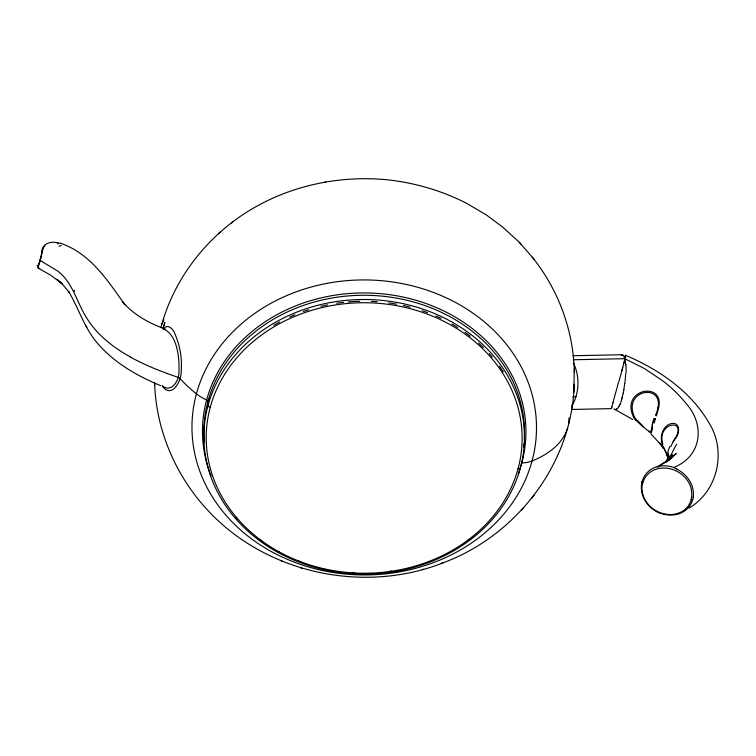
<?xml version="1.0" encoding="UTF-8"?>
<svg xmlns="http://www.w3.org/2000/svg" width="756" height="756" viewBox="0 0 756 756"><rect width="100%" height="100%" fill="white"/><g stroke="black" fill="none" stroke-linecap="round" stroke-linejoin="round"><path stroke-width="1.13" d="M574.229 384.218C572.283 463.343 516.584 535.598 443.082 562.842L441.277 563.447M574.343 372.349C573.558 330.722 558.4 289.576 532.271 257.182M443.082 562.842C364.628 593.734 269.098 574.021 210.451 513.144C176.866 478.472 156.076 431.487 154.63 383.122M154.621 385.135L154.64 382.867M574.352 368.333L573.757 392.279M569.06 417.955L568.559 423.908M689.207 507.994C717.765 491.088 726.639 451.464 709.279 423.398C690.927 391.343 658.92 369.429 625.495 355.273L624.91 359.402M571.99 408.051L572.443 404.035M624.834 383.443L625.221 379.786A30.231 7.144 -82.3 0 0 625.637 373.795M693.261 497.146L692.761 499.518A1.569 0.794 15.1 0 1 691.088 499.527L691.551 497.278A26.044 22.311 29.8 0 0 691.267 489.529M623.936 389.51L623.265 392.988M38.821 263.806A14.307 1.635 -78.7 0 0 41.646 253.458C41.429 243.262 50.661 240.805 58.873 242.978M655.717 414.997C670.241 381.364 620.893 387.913 634.605 417.265A1.578 0.558 -34.1 0 1 633.708 417.492C618.474 386.297 672.642 379.446 656.019 415.29M571.555 409.469L611.424 408.637L611.576 407.938M657.673 407.682L658.287 407.399M38.424 265.016L38.66 266.481M652.532 427.887L651.256 432.886L648.487 431.553M668.446 453.354L667.964 458.334M41.731 253.08L43.461 247.694M652.447 426.885C651.691 439.245 640.2 422.009 636.325 419.627M611.595 407.956L611.84 407.011M611.85 406.983L612.974 402.646M612.974 402.627L618.578 382.063M571.99 405.783C579.342 393.224 580.003 376.157 573.35 362.871M39.662 268.541L37.809 267.577L38.783 263.92M621.848 398.762L622.112 397.807M160.905 327.631C175.127 273.313 214.487 226.989 264.572 202.126L266.159 201.285C303.619 182.914 346.172 175.742 387.63 179.824L388.026 179.862C415.564 182.952 442.506 190.862 467.132 203.619L486.373 214.969L502.57 227.008L519.277 242.251L534.256 259.488M654.186 420.109L654.601 418.692M654.327 420.714L655.017 418.437M163.135 328.151L164.884 322.538L162.927 328.775M567.652 427.811C562.71 444.32 547.268 454.828 532.044 460.999A29.654 14.94 15.2 0 1 521.763 462.937A2.353 1.191 15.2 0 0 521.328 462.974M625.014 356.378L625.477 355.273M665.828 462.407C665.592 459.846 672.84 451.304 673.105 456.151C669.693 460.914 663.702 462.615 659.241 466.14M619.863 404.46L618.984 406.265M161.964 323.984L163.91 319.703M666.669 461.566L669.618 457.068L672.481 455.802L672.207 457.229L670.534 458.656L657.21 466.915M670.742 446.588L673.199 441.778M43.536 247.543L44.188 246.503M673.19 441.627C690.559 417.01 655.698 421.366 662.861 444.33C661.963 446.097 661.103 439.038 661.387 437.497C661.585 431.95 664.562 426.034 669.958 423.955C680.268 420.251 680.589 434.048 674.749 439.056M673.237 441.589L674.569 439.349M163.683 329.153C167.359 322.604 173.946 329.739 175.108 334.379C180.117 345.983 182.234 358.892 181.194 371.489C181.506 380.854 171.829 399.319 162.247 385.966M44.5 246.097L44.963 245.596M521.442 510.215L523.672 507.569M531.799 497.939L534.18 495.123M672.349 457.115L676.223 453.543L667.935 460.848M616.924 408.968L617.51 408.42A27.868 6.332 -83.5 0 0 618.984 406.435M218.389 233.698L220.421 232.035M231.175 223.133L233.028 221.612M658.221 466.915L658.731 466.528M621.29 355.131L623.322 355.169L624.777 358.694L644.452 368.55L662.918 380.958A143.3 72.179 15.2 0 1 685.418 402.74C705.31 423.974 702.39 456.227 673.511 467.595A27.14 23.02 32 0 1 676.686 468.937M422.245 569.665L423.615 569.211M325.033 182.045L325.751 181.969M162.909 328.558C177.821 334.776 179.682 359.034 178.888 373.351C178.671 381.289 171.045 393.016 162.549 385.947M572.972 355.726L622.575 354.715M573.332 359.761L624.777 358.694M59.809 243.054L60.641 243.271M300.633 567.784L302.06 568.276M281.345 560.971L283.216 561.613M167.076 373.502L178.076 377.339A3.147 1.578 15.1 0 1 179.937 378.463A159.459 80.316 15.2 0 0 196.418 393.876A29.654 14.94 15.2 0 0 206.643 399.915A2.353 1.191 15.2 0 1 208.023 401.313L207.994 405.547A2.353 1.191 15.2 0 0 210.291 407.219M660.602 513.296L661.084 513.466A27.405 23.436 31.2 0 0 692.704 499.499M165.394 329.087C149.168 323.37 133.519 314.742 122.255 301.483L124.92 304.734C107.626 280.589 90.427 253.487 60.726 243.309M160.915 385.787C137.601 376.148 114.94 363.267 98.186 344.056C84.568 328.803 78.974 308.798 68.673 291.551L69.183 292.355L61.964 283.661L56.785 279.257L62.379 284.001L50.822 275.297L38.131 268.04M614.713 409.327L632.819 419.552M662.36 444.878L668.616 458.41M40.191 260.48L57.787 271.111A41.949 21.083 15.1 0 1 60.537 273.379M130.59 357.106C113.476 347.609 97.344 335.173 86.921 318.333C77.405 303.789 73.71 285.428 60.537 273.379M642.978 426.885L635.191 419.495M650.869 433.849L660.763 444.509L659.128 442.458L662.899 447.798M519.277 242.251L521.111 244.368M85.381 325.146L86.817 327.499M74.22 290.266L74.693 291.192M667.765 455.887L664.061 448.043M469.079 539.349A158.751 135.929 0.3 0 1 467.321 540.653M391.646 571.101A158.751 135.929 0.3 0 1 389.359 571.423M354.677 572.859A158.751 135.929 0.3 0 1 352.362 572.717M300.812 561.727A158.751 135.929 0.3 0 1 297.637 560.508M261.567 540.757A158.751 135.929 0.3 0 1 259.809 539.463M237.686 519.145A158.751 135.929 0.3 0 1 236.146 517.369M273.88 325.25A158.751 135.929 0.3 0 1 279.692 321.98M289.728 317.019A158.751 135.929 0.3 0 1 294.897 314.779M303.364 311.529A158.751 135.929 0.3 0 1 308.76 309.724M320.875 306.341A158.751 135.929 0.3 0 1 327.613 304.848M336.694 303.26A158.751 135.929 0.3 0 1 343.574 302.372M348.185 301.918A158.751 135.929 0.3 0 1 359.752 301.294M371.347 301.398A158.751 135.929 0.3 0 1 377.14 301.72M388.65 302.91A158.751 135.929 0.3 0 1 396.635 304.167M403.42 305.519A158.751 135.929 0.3 0 1 410.121 307.134M422.169 310.725A158.751 135.929 0.3 0 1 427.527 312.634M435.928 316.027A158.751 135.929 0.3 0 1 441.05 318.361M451.946 324.04A158.751 135.929 0.3 0 1 457.663 327.452M464.997 332.328A158.751 135.929 0.3 0 1 470.27 336.222M478.614 343.13A158.751 135.929 0.3 0 1 483.32 347.524M489.245 353.647A158.751 135.929 0.3 0 1 492.203 356.993M499.395 366.15A158.751 135.929 0.3 0 1 503.279 371.886M625.089 357.683A30.684 1.115 -73.6 0 1 623.691 363.504M624.069 362.275A30.098 0.917 -73.9 0 1 621.81 370.865M622.736 367.586A28.369 0.51 -74.3 0 1 619.013 381.232M615.242 409.469A32.121 7.352 -80.3 0 1 613.919 408.996M616.934 408.798A31.053 6.984 -82.5 0 1 615.261 409.506M621.886 399.026A24.835 5.377 -82.4 0 1 619.882 404.706M623.218 392.931A24.475 5.094 -82 0 1 622.084 397.694M624.702 383.538A26.555 5.972 -82.3 0 1 623.832 389.406M625.892 364.354A31.979 7.182 -82.6 0 1 626.062 373.048M624.985 359.081A31.62 6.133 -83.8 0 1 625.647 364.883M520.355 468.011A2.353 1.191 15.2 0 1 518.049 468.767M524.021 443.555A160.319 137.28 0.3 0 1 523.653 447.032M204.328 442.657A160.319 137.28 0.3 0 1 361.755 295.275A160.319 137.28 0.3 0 1 524.352 438.924M211.066 475.779A161.737 138.49 0.3 0 1 362.748 292.931A161.737 138.49 0.3 0 1 518.247 473.851M42.478 250.293A15.649 1.786 -78.7 0 1 38.065 266.594M37.781 265.639A15.498 4.073 -41.2 0 1 37.176 265.365M209.327 399.272A26.517 13.353 15.2 0 1 208.458 398.922M57.276 243.725A10.867 2.022 -12.5 0 1 58.269 243.678M58.977 246.182A16.443 6.086 -42.2 0 1 61.208 245.605M40.588 258.231A14.647 1.767 -78.9 0 1 40.2 259.677M167.133 373.407A145.681 73.341 15.1 0 1 130.504 357.163M572.793 397.032A15.715 7.919 15.2 0 1 575.977 396.72M635.569 419.967A14.6 9.459 38.4 0 1 633.783 417.388M654.195 422.916A22.463 1.673 -73 0 1 655.31 418.739M653.874 421.404A23.587 3.241 -70.3 0 1 654.271 419.986M652.154 424.834A21.338 1.266 -72.1 0 1 653.931 418.54M656.293 415.942A21.962 0.661 -71.9 0 1 656.907 414.042M651.398 430.088A23.077 3.978 -69 0 1 652.91 422.604M635.994 419.183A16.263 8.921 40.1 0 1 634.567 417.359M663.116 448.365A15.678 8.892 66.6 0 1 661.963 444.802M666.244 454.441A15.29 2.003 58.6 0 1 667.057 456.029M667.52 453.827A21.508 10.867 -54.8 0 1 669.788 446.626M670.355 456.917A20.289 3.629 -59.8 0 1 676.629 444.216M691.249 499.574A25.827 22.122 29.8 0 1 661.094 512.993A25.827 22.122 29.8 0 1 642.704 482.933M691.466 489.51A25.751 22.056 29.8 0 0 667.387 468.266A25.751 22.056 29.8 0 0 642.817 482.98A1.569 0.794 15.2 0 1 642.127 481.515L641.646 483.802A27.433 23.408 32.5 0 0 641.57 484.303L641.409 486.013A27.367 23.351 32.6 0 0 641.381 486.524A27.14 23.304 32.5 0 0 660.47 513.494M642.26 481.563A27.263 23.266 32.5 0 1 673.558 467.406M676.658 469.003A27.405 23.247 32 0 1 693.176 497.127M271.48 551.615A172.274 147.514 0.3 0 0 536.325 434.303A172.274 147.514 0.3 0 0 284.87 296.399A172.274 147.514 0.3 0 0 271.48 551.615M277.858 552.343A160.319 137.28 0.3 0 0 524.333 443.158A160.319 137.28 0.3 0 0 290.323 314.827A160.319 137.28 0.3 0 0 277.858 552.343M279.125 551.861A157.966 135.258 0.3 0 0 521.971 444.282A157.966 135.258 0.3 0 0 291.41 317.832A157.966 135.258 0.3 0 0 279.125 551.861"/></g></svg>
